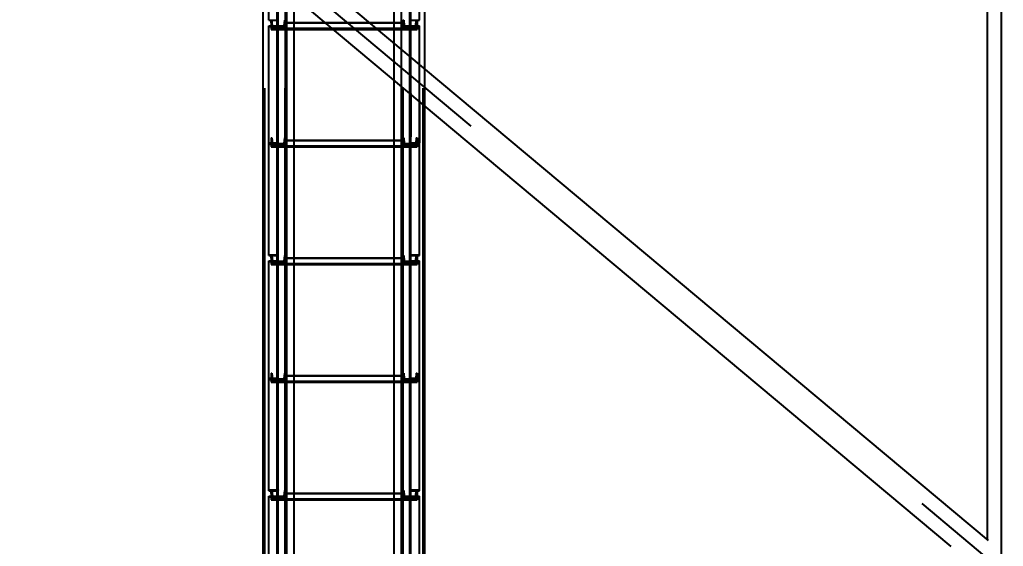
# Model space of a CAD drawing. Header units: millimetres. Extents: x 150209.93 to 150215.05, y 136675.65 to 136679.93.
# Drawn here: x 150213.7964 to 150213.9635, y 136677.8169 to 136677.9064 of the extents above; entities that cross this region are included whole.
import ezdxf

# ---------------------------------------------------------------- set-up
doc = ezdxf.new("R2010")
doc.units = ezdxf.units.MM
doc.header["$LTSCALE"] = 0.25
for name, pattern in [('CENTER', [50.8, 31.75, -6.35, 6.35, -6.35]), ('XKITLINE00', [0]), ('XKITLINE02', [4, 2, -2]), ('XKITLINE03', [6, 3, -1, 1, -1])]:
    doc.linetypes.add(name, pattern=pattern)
doc.styles.add('ROMANS', font='romans.shx')
doc.dimstyles.new('MD300', dxfattribs={"dimtxt": 2.5, "dimasz": 2.5, "dimexe": 1, "dimexo": 1, "dimgap": 0.5, "dimtad": 1, "dimdec": 1, "dimlfac": 50, "dimrnd": 0.5, "dimdsep": 46, "dimtxsty": 'ROMANS', "dimcen": 1, "dimclrd": 146, "dimclre": 146, "dimclrt": 30, "dimadec": 1, "dimazin": 2, "dimtfac": 1, "dimtdec": 1, "dimtmove": 0, "dimatfit": 1, "dimfxl": 1, "dimtolj": 1, "dimtzin": 0, "dimlwd": -1, "dimlwe": -1, "dimarcsym": 0})

# ---------------------------------------------------------------- blocks, each defined once
blk = doc.blocks.new('çatıı')
at = {"color": 116, "linetype": 'XKITLINE02', "true_color": 0x136734}
for p, q in [((24546.3, 10867.93), (24546.3, 12464.01)), ((24547.15, 10820.27), (24547.15, 12464.01)), ((24547.68, 10820.27), (24547.68, 12464.27)), ((24564.91, 10820.27), (24564.92, 12464.27)), ((24565.45, 10820.27), (24565.45, 12464.01)), ((24664.54, 10820.27), (24664.54, 12464.01)), ((24665.07, 10820.27), (24665.07, 12464.27)), ((24682.31, 10820.27), (24682.31, 12464.27)), ((24682.84, 10820.27), (24682.84, 12464.01)), ((24565, 10820.27), (24565, 12460.68)), ((24565.85, 10820.3), (24565.85, 12460.65)), ((24572.5, 10884.14), (24572.5, 12460.66)), ((24657.5, 10820.66), (24657.5, 12460.66)), ((24664.15, 10820.3), (24664.15, 12460.65)), ((24665, 10820.27), (24665, 12460.68)), ((24663.69, 10854.23), (24663.69, 12426.32)), ((24566.3, 10880.3), (24566.3, 12400.21)), ((24565, 12377.22), (24565, 10820.27)), ((24565.85, 12377.22), (24565.85, 10820.3)), ((24551, 11377.81), (24551, 11473.04)), ((24558.2, 11372.47), (24558.2, 11472.44)), ((24559, 11372.47), (24559, 11473.04)), ((24670.98, 11372.47), (24670.98, 11473.04)), ((24671.78, 11372.47), (24671.78, 11472.44)), ((24678.98, 11377.81), (24678.98, 11473.04)), ((24551, 11377.81), (24558.2, 11377.81)), ((24553, 11375.56), (24553, 11377.83)), ((24553, 11377.83), (24553.68, 11377.83)), ((24553, 11377.81), (24553, 11372.33)), ((24553, 11375.56), (24553.68, 11375.56)), ((24553, 11375.56), (24553, 11370.06)), ((24553.68, 11377.83), (24553.68, 11375.56)), ((24554.06, 11373.03), (24553.68, 11377.83)), ((24553.68, 11375.56), (24554.06, 11370.76)), ((24558.2, 11273.65), (24558.2, 11378.28)), ((24558.2, 11378.28), (24559, 11378.28)), ((24559, 11273.08), (24559, 11378.28)), ((24564.32, 11377.83), (24563.93, 11373.03)), ((24564.32, 11375.56), (24563.93, 11370.76)), ((24564.32, 11377.83), (24564.32, 11375.56)), ((24564.32, 11377.83), (24565, 11377.83)), ((24564.32, 11375.56), (24565, 11375.56)), ((24565, 11377.83), (24565, 11375.56)), ((24565, 11377.83), (24565, 11372.33)), ((24565, 11370.06), (24565, 11375.81)), ((24565, 11375.81), (24572.5, 11375.81)), ((24565, 11375.79), (24664.97, 11375.79)), ((24565, 11375.58), (24664.97, 11375.58)), ((24565, 11375.56), (24565, 11370.06)), ((24565, 11375.56), (24664.97, 11375.56)), ((24598.78, 11375.81), (24636.54, 11375.81)), ((24657.5, 11375.81), (24664.97, 11375.81)), ((24664.97, 11370.06), (24664.97, 11375.81)), ((24664.97, 11377.83), (24664.97, 11372.33)), ((24664.97, 11377.83), (24665.66, 11377.83)), ((24664.97, 11377.83), (24664.97, 11375.56)), ((24664.97, 11375.56), (24664.97, 11370.06)), ((24664.97, 11375.56), (24665.66, 11375.56)), ((24665.66, 11377.83), (24666.04, 11373.03)), ((24665.66, 11377.83), (24665.66, 11375.56)), ((24665.66, 11375.56), (24666.04, 11370.76)), ((24670.98, 11316.16), (24670.98, 11378.28)), ((24670.98, 11378.28), (24671.78, 11378.28)), ((24671.78, 11273.65), (24671.78, 11378.28)), ((24671.78, 11377.81), (24678.98, 11377.81)), ((24675.91, 11373.03), (24676.3, 11377.83)), ((24676.3, 11375.56), (24675.91, 11370.76)), ((24676.3, 11377.83), (24676.98, 11377.83)), ((24676.3, 11377.83), (24676.3, 11375.56)), ((24676.3, 11375.56), (24676.98, 11375.56)), ((24676.98, 11372.33), (24676.98, 11377.83)), ((24676.98, 11377.83), (24676.98, 11375.56)), ((24676.98, 11375.56), (24676.98, 11370.06)), ((24551, 11273.08), (24551, 11373.16)), ((24551, 11373.16), (24558.2, 11373.16)), ((24551, 11372.59), (24559, 11372.59)), ((24553, 11372.33), (24553, 11370.06)), ((24553, 11372.33), (24565, 11372.33)), ((24553, 11370.06), (24565, 11370.06)), ((24554.06, 11373.03), (24554.06, 11370.76)), ((24554.06, 11373.03), (24563.93, 11373.03)), ((24554.06, 11370.76), (24563.93, 11370.76)), ((24558.2, 11372.47), (24559, 11372.47)), ((24563.93, 11373.03), (24563.93, 11370.76)), ((24565, 11372.33), (24565, 11370.06)), ((24565, 11370.99), (24664.97, 11370.99)), ((24565, 11370.78), (24664.97, 11370.78)), ((24565, 11370.31), (24572.5, 11370.31)), ((24565, 11370.06), (24572.5, 11370.06)), ((24605.34, 11370.31), (24643.11, 11370.31)), ((24605.63, 11370.06), (24643.4, 11370.06)), ((24657.5, 11370.31), (24664.97, 11370.31)), ((24657.5, 11370.06), (24664.97, 11370.06)), ((24664.97, 11372.33), (24676.98, 11372.33)), ((24664.97, 11372.33), (24664.97, 11370.06)), ((24664.97, 11370.06), (24676.98, 11370.06)), ((24666.04, 11373.03), (24675.91, 11373.03)), ((24666.04, 11373.03), (24666.04, 11370.76)), ((24666.04, 11370.76), (24675.91, 11370.76)), ((24670.98, 11372.59), (24678.98, 11372.59)), ((24670.98, 11372.47), (24671.78, 11372.47)), ((24671.78, 11373.16), (24678.98, 11373.16)), ((24675.91, 11373.03), (24675.91, 11370.76)), ((24676.98, 11372.33), (24676.98, 11370.06)), ((24678.98, 11273.08), (24678.98, 11373.16)), ((24657.5, 11326.64), (24657.5, 11358.26)), ((24663.69, 11321.45), (24663.69, 11353.07)), ((24683.69, 11304.7), (24683.69, 11336.33)), ((24670.98, 11273.08), (24670.98, 11316.16)), ((24671.78, 11315.49), (24671.78, 11278.77)), ((24678.98, 11309.46), (24678.98, 11273.65)), ((24553, 11277.85), (24553, 11275.58)), ((24553, 11277.85), (24553.68, 11277.85)), ((24553, 11277.85), (24553, 11272.36)), ((24553, 11275.58), (24553.68, 11275.58)), ((24553, 11275.58), (24553, 11270.08)), ((24553.68, 11277.85), (24553.68, 11275.58)), ((24553.68, 11277.85), (24554.06, 11273.06)), ((24553.68, 11275.58), (24554.06, 11270.78)), ((24558.2, 11278.77), (24559, 11278.77)), ((24564.32, 11277.85), (24563.93, 11273.06)), ((24564.32, 11275.58), (24563.93, 11270.78)), ((24564.32, 11277.85), (24564.32, 11275.58)), ((24564.32, 11277.85), (24565, 11277.85)), ((24564.32, 11275.58), (24565, 11275.58)), ((24565, 11277.85), (24565, 11275.58)), ((24565, 11277.85), (24565, 11272.36)), ((24565, 11270.08), (24565, 11275.83)), ((24565, 11275.83), (24572.5, 11275.83)), ((24565, 11275.81), (24664.97, 11275.81)), ((24565, 11275.6), (24664.97, 11275.6)), ((24565, 11275.58), (24664.97, 11275.58)), ((24565, 11275.58), (24565, 11270.08)), ((24657.5, 11275.83), (24664.97, 11275.83)), ((24664.97, 11277.85), (24664.97, 11272.36)), ((24664.97, 11277.85), (24665.66, 11277.85)), ((24664.97, 11277.85), (24664.97, 11275.58)), ((24664.97, 11270.08), (24664.97, 11275.83)), ((24664.97, 11275.58), (24664.97, 11270.08)), ((24664.97, 11275.58), (24665.66, 11275.58)), ((24665.66, 11277.85), (24666.04, 11273.06)), ((24665.66, 11277.85), (24665.66, 11275.58)), ((24665.66, 11275.58), (24666.04, 11270.78)), ((24670.98, 11278.77), (24671.78, 11278.77)), ((24676.3, 11277.85), (24675.91, 11273.06)), ((24676.3, 11275.58), (24675.91, 11270.78)), ((24676.3, 11277.85), (24676.98, 11277.85)), ((24676.3, 11277.85), (24676.3, 11275.58)), ((24676.3, 11275.58), (24676.98, 11275.58)), ((24676.98, 11277.85), (24676.98, 11272.36)), ((24676.98, 11277.85), (24676.98, 11275.58)), ((24676.98, 11275.58), (24676.98, 11270.08)), ((24551, 11273.65), (24558.2, 11273.65)), ((24551, 11273.08), (24559, 11273.08)), ((24551, 11177.85), (24551, 11273.08)), ((24551, 11273.08), (24559, 11273.08)), ((24551, 11272.48), (24558.2, 11272.48)), ((24553, 11272.36), (24553, 11270.08)), ((24553, 11272.36), (24565, 11272.36)), ((24553, 11270.08), (24565, 11270.08)), ((24554.06, 11273.06), (24554.06, 11270.78)), ((24554.06, 11273.06), (24563.93, 11273.06)), ((24554.06, 11270.78), (24563.93, 11270.78)), ((24558.2, 11172.51), (24558.2, 11272.48)), ((24558.2, 11267.14), (24559, 11267.14)), ((24559, 11172.51), (24559, 11273.08)), ((24563.93, 11273.06), (24563.93, 11270.78)), ((24565, 11272.36), (24565, 11270.08)), ((24565, 11271.01), (24664.97, 11271.01)), ((24565, 11270.81), (24664.97, 11270.81)), ((24565, 11270.33), (24572.5, 11270.33)), ((24565, 11270.08), (24572.5, 11270.08)), ((24657.5, 11270.33), (24664.97, 11270.33)), ((24657.5, 11270.08), (24664.97, 11270.08)), ((24664.97, 11272.36), (24676.98, 11272.36)), ((24664.97, 11272.36), (24664.97, 11270.08)), ((24664.97, 11270.08), (24676.98, 11270.08)), ((24666.04, 11273.06), (24675.91, 11273.06)), ((24666.04, 11273.06), (24666.04, 11270.78)), ((24666.04, 11270.78), (24675.91, 11270.78)), ((24670.98, 11273.08), (24678.98, 11273.08)), ((24670.98, 11172.51), (24670.98, 11273.08)), ((24670.98, 11273.08), (24678.98, 11273.08)), ((24670.98, 11267.14), (24671.78, 11267.14)), ((24671.78, 11273.65), (24678.98, 11273.65)), ((24671.78, 11172.51), (24671.78, 11272.48)), ((24671.78, 11272.48), (24678.98, 11272.48)), ((24675.91, 11273.06), (24675.91, 11270.78)), ((24676.98, 11272.36), (24676.98, 11270.08)), ((24678.98, 11177.85), (24678.98, 11273.08)), ((24551, 11178.44), (24559, 11178.44)), ((24551, 11177.85), (24558.2, 11177.85)), ((24553, 11175.6), (24553, 11177.87)), ((24553, 11177.87), (24553.68, 11177.87)), ((24553, 11177.85), (24553, 11172.38)), ((24553, 11175.6), (24553.68, 11175.6)), ((24553, 11175.6), (24553, 11170.1)), ((24553.68, 11177.87), (24553.68, 11175.6)), ((24553.68, 11177.87), (24554.06, 11173.08)), ((24553.68, 11175.6), (24554.06, 11170.8)), ((24558.2, 11073.69), (24558.2, 11178.32)), ((24558.2, 11178.32), (24559, 11178.32)), ((24559, 11073.12), (24559, 11178.32)), ((24564.32, 11177.87), (24563.93, 11173.08)), ((24564.32, 11175.6), (24563.93, 11170.8)), ((24564.32, 11177.87), (24564.32, 11175.6)), ((24564.32, 11177.87), (24565, 11177.87)), ((24564.32, 11175.6), (24565, 11175.6)), ((24565, 11177.87), (24565, 11175.6)), ((24565, 11177.87), (24565, 11172.38)), ((24565, 11170.1), (24565, 11175.85)), ((24565, 11175.85), (24572.5, 11175.85)), ((24565, 11175.83), (24664.97, 11175.83)), ((24565, 11175.62), (24664.97, 11175.62)), ((24565, 11175.6), (24664.97, 11175.6)), ((24565, 11175.6), (24565, 11170.1)), ((24657.5, 11175.85), (24664.97, 11175.85)), ((24664.97, 11170.1), (24664.97, 11175.85)), ((24664.97, 11177.87), (24664.97, 11172.38)), ((24664.97, 11177.87), (24665.66, 11177.87)), ((24664.97, 11177.87), (24664.97, 11175.6)), ((24664.97, 11175.6), (24664.97, 11170.1)), ((24664.97, 11175.6), (24665.66, 11175.6)), ((24665.66, 11177.87), (24666.04, 11173.08)), ((24665.66, 11177.87), (24665.66, 11175.6)), ((24665.66, 11175.6), (24666.04, 11170.8)), ((24670.98, 11178.44), (24678.98, 11178.44)), ((24670.98, 11073.12), (24670.98, 11178.32)), ((24670.98, 11178.32), (24671.78, 11178.32)), ((24671.78, 11073.69), (24671.78, 11178.32)), ((24671.78, 11177.85), (24678.98, 11177.85)), ((24675.91, 11173.08), (24676.3, 11177.87)), ((24676.3, 11175.6), (24675.91, 11170.8)), ((24676.3, 11177.87), (24676.98, 11177.87)), ((24676.3, 11177.87), (24676.3, 11175.6)), ((24676.3, 11175.6), (24676.98, 11175.6)), ((24676.98, 11172.38), (24676.98, 11177.87)), ((24676.98, 11177.87), (24676.98, 11175.6)), ((24676.98, 11175.6), (24676.98, 11170.1)), ((24551, 11073.12), (24551, 11173.2)), ((24551, 11173.2), (24558.2, 11173.2)), ((24551, 11172.63), (24559, 11172.63)), ((24553, 11172.38), (24553, 11170.1)), ((24553, 11172.38), (24565, 11172.38)), ((24553, 11170.1), (24565, 11170.1)), ((24554.06, 11173.08), (24554.06, 11170.8)), ((24554.06, 11173.08), (24563.93, 11173.08)), ((24554.06, 11170.8), (24563.93, 11170.8)), ((24558.2, 11172.51), (24559, 11172.51)), ((24563.93, 11173.08), (24563.93, 11170.8)), ((24565, 11172.38), (24565, 11170.1)), ((24565, 11171.03), (24664.97, 11171.03)), ((24565, 11170.83), (24664.97, 11170.83)), ((24565, 11170.35), (24572.5, 11170.35)), ((24565, 11170.1), (24572.5, 11170.1)), ((24657.5, 11170.35), (24664.97, 11170.35)), ((24657.5, 11170.1), (24664.97, 11170.1)), ((24664.97, 11172.38), (24676.98, 11172.38)), ((24664.97, 11172.38), (24664.97, 11170.1)), ((24664.97, 11170.1), (24676.98, 11170.1)), ((24666.04, 11173.08), (24675.91, 11173.08)), ((24666.04, 11173.08), (24666.04, 11170.8)), ((24666.04, 11170.8), (24675.91, 11170.8)), ((24670.98, 11172.63), (24678.98, 11172.63)), ((24670.98, 11172.51), (24671.78, 11172.51)), ((24671.78, 11173.2), (24678.98, 11173.2)), ((24675.91, 11173.08), (24675.91, 11170.8)), ((24676.98, 11172.38), (24676.98, 11170.1)), ((24678.98, 11073.12), (24678.98, 11173.2)), ((24553, 11077.9), (24553, 11075.62)), ((24553, 11077.9), (24553.68, 11077.9)), ((24553, 11077.9), (24553, 11072.4)), ((24553, 11075.62), (24553.68, 11075.62)), ((24553, 11075.62), (24553, 11070.12)), ((24553.68, 11077.9), (24553.68, 11075.62)), ((24553.68, 11077.9), (24554.06, 11073.1)), ((24553.68, 11075.62), (24554.06, 11070.82)), ((24558.2, 11078.81), (24559, 11078.81)), ((24564.32, 11077.9), (24563.93, 11073.1)), ((24564.32, 11075.62), (24563.93, 11070.82)), ((24564.32, 11077.9), (24564.32, 11075.62)), ((24564.32, 11077.9), (24565, 11077.9)), ((24564.32, 11075.62), (24565, 11075.62)), ((24565, 11077.9), (24565, 11075.62)), ((24565, 11077.9), (24565, 11072.4)), ((24565, 11070.12), (24565, 11075.87)), ((24565, 11075.87), (24572.5, 11075.87)), ((24565, 11075.85), (24664.97, 11075.85)), ((24565, 11075.64), (24664.97, 11075.64)), ((24565, 11075.62), (24565, 11070.12)), ((24565, 11075.62), (24664.97, 11075.62)), ((24657.5, 11075.87), (24664.97, 11075.87)), ((24664.97, 11077.9), (24664.97, 11072.4)), ((24664.97, 11077.9), (24665.66, 11077.9)), ((24664.97, 11077.9), (24664.97, 11075.62)), ((24664.97, 11070.12), (24664.97, 11075.87)), ((24664.97, 11075.62), (24664.97, 11070.12)), ((24664.97, 11075.62), (24665.66, 11075.62)), ((24665.66, 11077.9), (24666.04, 11073.1)), ((24665.66, 11077.9), (24665.66, 11075.62)), ((24665.66, 11075.62), (24666.04, 11070.82)), ((24670.98, 11078.81), (24671.78, 11078.81)), ((24676.3, 11077.9), (24675.91, 11073.1)), ((24676.3, 11075.62), (24675.91, 11070.82)), ((24676.3, 11077.9), (24676.98, 11077.9)), ((24676.3, 11077.9), (24676.3, 11075.62)), ((24676.3, 11075.62), (24676.98, 11075.62)), ((24676.98, 11077.9), (24676.98, 11072.4)), ((24676.98, 11077.9), (24676.98, 11075.62)), ((24676.98, 11075.62), (24676.98, 11070.12)), ((24551, 11073.69), (24558.2, 11073.69)), ((24551, 11073.12), (24559, 11073.12)), ((24551, 10977.89), (24551, 11073.12)), ((24551, 11073.12), (24559, 11073.12)), ((24551, 11072.52), (24558.2, 11072.52)), ((24553, 11072.4), (24553, 11070.12)), ((24553, 11072.4), (24565, 11072.4)), ((24553, 11070.12), (24565, 11070.12)), ((24554.06, 11073.1), (24554.06, 11070.82)), ((24554.06, 11073.1), (24563.93, 11073.1)), ((24554.06, 11070.82), (24563.93, 11070.82)), ((24558.2, 10972.55), (24558.2, 11072.52)), ((24558.2, 11067.18), (24559, 11067.18)), ((24559, 10972.55), (24559, 11073.12)), ((24563.93, 11073.1), (24563.93, 11070.82)), ((24565, 11072.4), (24565, 11070.12)), ((24565, 11071.05), (24664.97, 11071.05)), ((24565, 11070.85), (24664.97, 11070.85)), ((24565, 11070.37), (24572.5, 11070.37)), ((24565, 11070.12), (24572.5, 11070.12)), ((24657.5, 11070.37), (24664.97, 11070.37)), ((24657.5, 11070.12), (24664.97, 11070.12)), ((24664.97, 11072.4), (24676.98, 11072.4)), ((24664.97, 11072.4), (24664.97, 11070.12)), ((24664.97, 11070.12), (24676.98, 11070.12)), ((24666.04, 11073.1), (24675.91, 11073.1)), ((24666.04, 11073.1), (24666.04, 11070.82)), ((24666.04, 11070.82), (24675.91, 11070.82)), ((24670.98, 11073.12), (24678.98, 11073.12)), ((24670.98, 10972.55), (24670.98, 11073.12)), ((24670.98, 11073.12), (24678.98, 11073.12)), ((24670.98, 11067.18), (24671.78, 11067.18)), ((24671.78, 11073.69), (24678.98, 11073.69)), ((24671.78, 10972.55), (24671.78, 11072.52)), ((24671.78, 11072.52), (24678.98, 11072.52)), ((24675.91, 11073.1), (24675.91, 11070.82)), ((24676.98, 11072.4), (24676.98, 11070.12)), ((24678.98, 10977.89), (24678.98, 11073.12)), ((24551, 10978.48), (24559, 10978.48)), ((24551, 10977.89), (24558.2, 10977.89)), ((24553, 10975.64), (24553, 10977.92)), ((24553, 10977.92), (24553.68, 10977.92)), ((24553, 10977.89), (24553, 10972.42)), ((24553, 10975.64), (24553.68, 10975.64)), ((24553, 10975.64), (24553, 10970.15)), ((24553.68, 10977.92), (24553.68, 10975.64)), ((24553.68, 10977.92), (24554.06, 10973.12)), ((24553.68, 10975.64), (24554.06, 10970.85)), ((24558.2, 10873.73), (24558.2, 10978.36)), ((24558.2, 10978.36), (24559, 10978.36)), ((24559, 10873.16), (24559, 10978.36)), ((24564.32, 10977.92), (24563.93, 10973.12)), ((24564.32, 10975.64), (24563.93, 10970.85)), ((24564.32, 10977.92), (24564.32, 10975.64)), ((24564.32, 10977.92), (24565, 10977.92)), ((24564.32, 10975.64), (24565, 10975.64)), ((24565, 10977.92), (24565, 10975.64)), ((24565, 10977.92), (24565, 10972.42)), ((24565, 10970.15), (24565, 10975.89)), ((24565, 10975.89), (24572.5, 10975.89)), ((24565, 10975.87), (24664.97, 10975.87)), ((24565, 10975.66), (24664.97, 10975.66)), ((24565, 10975.64), (24664.97, 10975.64)), ((24565, 10975.64), (24565, 10970.15)), ((24657.5, 10975.89), (24664.97, 10975.89)), ((24664.97, 10970.15), (24664.97, 10975.89)), ((24664.97, 10977.92), (24664.97, 10972.42)), ((24664.97, 10977.92), (24665.66, 10977.92)), ((24664.97, 10977.92), (24664.97, 10975.64)), ((24664.97, 10975.64), (24664.97, 10970.15)), ((24664.97, 10975.64), (24665.66, 10975.64)), ((24665.66, 10977.92), (24666.04, 10973.12)), ((24665.66, 10977.92), (24665.66, 10975.64)), ((24665.66, 10975.64), (24666.04, 10970.85)), ((24670.98, 10978.48), (24678.98, 10978.48)), ((24670.98, 10873.16), (24670.98, 10978.36)), ((24670.98, 10978.36), (24671.78, 10978.36)), ((24671.78, 10873.73), (24671.78, 10978.36)), ((24671.78, 10977.89), (24678.98, 10977.89)), ((24675.91, 10973.12), (24676.3, 10977.92)), ((24676.3, 10975.64), (24675.91, 10970.85)), ((24676.3, 10977.92), (24676.98, 10977.92)), ((24676.3, 10977.92), (24676.3, 10975.64)), ((24676.3, 10975.64), (24676.98, 10975.64)), ((24676.98, 10972.42), (24676.98, 10977.92)), ((24676.98, 10977.92), (24676.98, 10975.64)), ((24676.98, 10975.64), (24676.98, 10970.15)), ((24551, 10873.16), (24551, 10973.24)), ((24551, 10973.24), (24558.2, 10973.24)), ((24551, 10972.67), (24559, 10972.67)), ((24553, 10972.42), (24553, 10970.15)), ((24553, 10972.42), (24565, 10972.42)), ((24553, 10970.15), (24565, 10970.15)), ((24554.06, 10973.12), (24554.06, 10970.85)), ((24554.06, 10973.12), (24563.93, 10973.12)), ((24554.06, 10970.85), (24563.93, 10970.85)), ((24558.2, 10972.55), (24559, 10972.55)), ((24563.93, 10973.12), (24563.93, 10970.85)), ((24565, 10972.42), (24565, 10970.15)), ((24565, 10971.07), (24664.97, 10971.07)), ((24565, 10970.87), (24664.97, 10970.87)), ((24565, 10970.39), (24572.5, 10970.39)), ((24565, 10970.15), (24572.5, 10970.15)), ((24657.5, 10970.39), (24664.97, 10970.39)), ((24657.5, 10970.15), (24664.97, 10970.15)), ((24664.97, 10972.42), (24676.98, 10972.42)), ((24664.97, 10972.42), (24664.97, 10970.15)), ((24664.97, 10970.15), (24676.98, 10970.15)), ((24666.04, 10973.12), (24675.91, 10973.12)), ((24666.04, 10973.12), (24666.04, 10970.85)), ((24666.04, 10970.85), (24675.91, 10970.85)), ((24670.98, 10972.67), (24678.98, 10972.67)), ((24670.98, 10972.55), (24671.78, 10972.55)), ((24671.78, 10973.24), (24678.98, 10973.24)), ((24675.91, 10973.12), (24675.91, 10970.85)), ((24676.98, 10972.42), (24676.98, 10970.15)), ((24678.98, 10873.16), (24678.98, 10973.24)), ((24546.3, 10867.93), (24546.3, 10930.57)), ((24566.3, 10880.3), (24566.3, 10930.57)), ((24572.5, 10884.14), (24572.5, 10930.57)), ((24657.5, 10858.07), (24657.5, 10930.57)), ((24663.69, 10854.23), (24663.69, 10930.57)), ((24683.69, 10889.97), (24683.69, 10930.57))]:
    blk.add_line(p, q, dxfattribs=at)
at = {"color": 1, "linetype": 'XKITLINE03'}
for p, q in [((24559, 10814.34), (24559, 12467.81)), ((24670.99, 10814.34), (24670.99, 12467.81)), ((24565, 12460.27), (24565, 10820.27)), ((24665, 10820.27), (24665, 12460.27)), ((24559, 11273.08), (24559, 11372.59)), ((24565, 11370.06), (24565, 11372.33)), ((24565, 11370.31), (24664.97, 11370.31)), ((24664.97, 11372.33), (24664.97, 11370.06)), ((24670.98, 11372.59), (24670.98, 11273.08)), ((24559, 11178.44), (24559, 11273.08)), ((24565, 11270.08), (24565, 11272.36)), ((24565, 11270.33), (24664.97, 11270.33)), ((24664.97, 11272.36), (24664.97, 11270.08)), ((24670.98, 11273.08), (24670.98, 11178.44)), ((24559, 11073.12), (24559, 11172.63)), ((24565, 11170.1), (24565, 11172.38)), ((24565, 11170.35), (24664.97, 11170.35)), ((24664.97, 11172.38), (24664.97, 11170.1)), ((24670.98, 11172.63), (24670.98, 11073.12)), ((24559, 10978.48), (24559, 11073.12)), ((24565, 11070.12), (24565, 11072.4)), ((24565, 11070.37), (24664.97, 11070.37)), ((24664.97, 11072.4), (24664.97, 11070.12)), ((24670.98, 11073.12), (24670.98, 10978.48)), ((24559, 10873.16), (24559, 10972.67)), ((24565, 10970.15), (24565, 10972.42)), ((24565, 10970.39), (24664.97, 10970.39)), ((24664.97, 10972.42), (24664.97, 10970.15)), ((24670.98, 10972.67), (24670.98, 10873.16))]:
    blk.add_line(p, q, dxfattribs=at)
at = {"color": 8, "linetype": 'CENTER'}
for p, q in [((25173.61, 10910.27), (25173.61, 12370.27)), ((24339.36, 11608.82), (25173.61, 10910.27))]:
    blk.add_line(p, q, dxfattribs=at)
at = {"color": 8, "linetype": 'XKITLINE00'}
for p, q in [((25161.43, 12344.24), (25161.43, 10936.3)), ((24362.91, 11604.93), (25162.32, 10935.55)), ((24361.88, 11574.15), (25130.47, 10930.57))]:
    blk.add_line(p, q, dxfattribs=at)
at = {"color": 7, "linetype": 'XKITLINE00'}
for p, q in [((24683.69, 11336.33), (24683.69, 11944.21)), ((24663.69, 11353.07), (24663.69, 11927.46)), ((24657.5, 11358.26), (24657.5, 11922.27)), ((24546.3, 10930.57), (24546.3, 11419.75)), ((24566.3, 10930.57), (24566.3, 11403)), ((24572.5, 10930.57), (24572.5, 11397.81)), ((24572.5, 11375.81), (24598.78, 11375.81)), ((24636.54, 11375.81), (24657.5, 11375.81)), ((24572.5, 11370.31), (24605.34, 11370.31)), ((24572.5, 11370.06), (24605.63, 11370.06)), ((24643.11, 11370.31), (24657.5, 11370.31)), ((24643.4, 11370.06), (24657.5, 11370.06)), ((24657.5, 10930.57), (24657.5, 11326.64)), ((24663.69, 10930.57), (24663.69, 11321.45)), ((24683.69, 10930.57), (24683.69, 11304.7)), ((24572.5, 11275.83), (24657.5, 11275.83)), ((24572.5, 11270.33), (24657.5, 11270.33)), ((24572.5, 11270.08), (24657.5, 11270.08)), ((24572.5, 11175.85), (24657.5, 11175.85)), ((24572.5, 11170.35), (24657.5, 11170.35)), ((24572.5, 11170.1), (24657.5, 11170.1)), ((24572.5, 11075.87), (24657.5, 11075.87)), ((24572.5, 11070.37), (24657.5, 11070.37)), ((24572.5, 11070.12), (24657.5, 11070.12)), ((24572.5, 10975.89), (24657.5, 10975.89)), ((24572.5, 10970.39), (24657.5, 10970.39)), ((24572.5, 10970.15), (24657.5, 10970.15))]:
    blk.add_line(p, q, dxfattribs=at)
at = {"color": 1, "linetype": 'XKITLINE00'}
for centre in [(24559, 11372.59), (24565, 11372.33), (24565, 11370.31), (24565, 11370.06), (24664.97, 11370.31), (24664.97, 11372.33), (24664.97, 11370.06), (24670.98, 11372.59), (24559, 11273.08), (24559, 11273.08), (24565, 11272.36), (24565, 11270.33), (24565, 11270.08), (24664.97, 11272.36), (24664.97, 11270.33), (24664.97, 11270.08), (24670.98, 11273.08), (24670.98, 11273.08), (24559, 11178.44), (24670.98, 11178.44), (24559, 11172.63), (24565, 11172.38), (24565, 11170.35), (24565, 11170.1), (24664.97, 11170.35), (24664.97, 11172.38), (24664.97, 11170.1), (24670.98, 11172.63), (24559, 11073.12), (24559, 11073.12), (24565, 11072.4), (24565, 11070.37), (24565, 11070.12), (24664.97, 11072.4), (24664.97, 11070.37), (24664.97, 11070.12), (24670.98, 11073.12), (24670.98, 11073.12), (24559, 10978.48), (24670.98, 10978.48), (24559, 10972.67), (24565, 10972.42), (24565, 10970.39), (24565, 10970.15), (24664.97, 10970.39), (24664.97, 10972.42), (24664.97, 10970.15), (24670.98, 10972.67)]:
    blk.add_circle(centre, 0.05, dxfattribs=at)
blk = doc.blocks.new('*D8')
at = {"color": 146, "transparency": 16777216}
for p, q in [((150214.91743, 136678.24692), (150215.05387, 136678.24692)), ((150214.05387, 136678.21692), (150214.05387, 136677.37684)), ((150214.91743, 136677.34684), (150215.05387, 136677.34684))]:
    blk.add_line(p, q, dxfattribs=at)
for points in [[(150214.04887, 136678.21692), (150214.05887, 136678.21692), (150214.05387, 136678.24692)], [(150214.04887, 136677.37684), (150214.05887, 136677.37684), (150214.05387, 136677.34684)]]:
    blk.add_solid(points, dxfattribs=at)
at = {"layer": 'DEFPOINTS', "color": 0, "transparency": 16777216}
for p in [(150213.91743, 136678.24692), (150213.91743, 136677.34684), (150214.05387, 136677.34684)]:
    blk.add_point(p, dxfattribs=at)
at = {"color": 30, "transparency": 16777216, "insert": (150214.02887, 136677.79688), "char_height": 0.03, "attachment_point": 5, "rotation": 90, "style": 'ROMANS'}
blk.add_mtext('\\A1;45', dxfattribs=at)

msp = doc.modelspace()

# ---------------------------------------------------------------- block references
at = {"xscale": 0.0002000170049888334, "yscale": 0.0002000170049888334, "zscale": 0.0002000170049888334}
msp.add_blockref('çatıı', (150208.92807, 136675.63059), dxfattribs=at)

# ---------------------------------------------------------------- dimensions: what is measured, and where the dimension line sits
dim = msp.add_aligned_dim(p1=(150213.91743, 136678.24692), p2=(150213.91743, 136677.34684), distance=0.13644, dimstyle='MD300', override={"dimtxt": 0.03, "dimasz": 0.03, "dimgap": 0.01})
dim.commit()
dim.dimension.update_dxf_attribs({"geometry": '*D8', "text_midpoint": (150214.02887, 136677.79688)})

doc.saveas('drawing.dxf')
